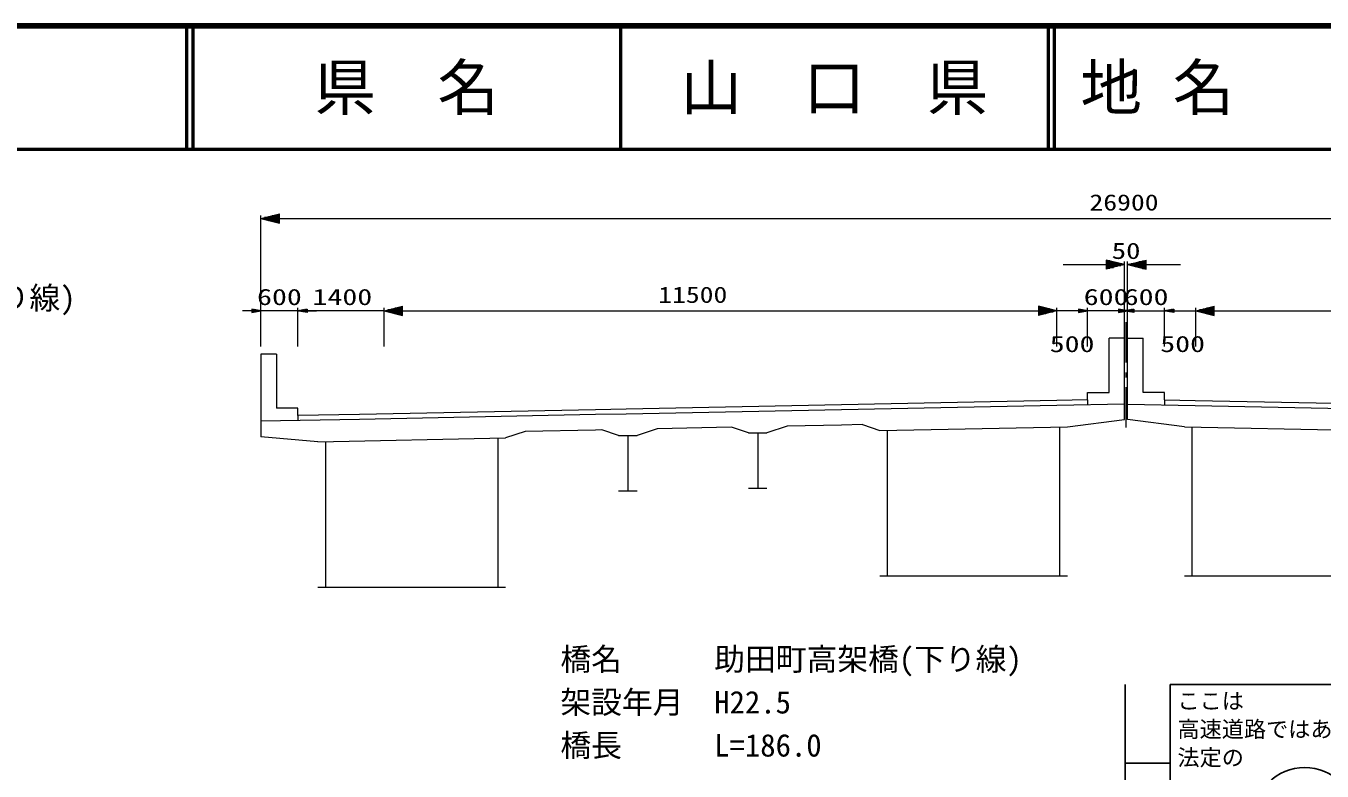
# Model space of a CAD drawing. Units: millimetres, scale not verified. Extents: x 40000 to 680000, y 20000 to 380000.
# Drawn here: x 284696 to 390013, y 319463 to 380000 of the extents above; entities that cross this region are included whole.
import ezdxf
from ezdxf.enums import TextEntityAlignment as Align

# ---------------------------------------------------------------- set-up
doc = ezdxf.new("R2010")
doc.units = ezdxf.units.MM
doc.header["$LTSCALE"] = 1000
for name, color, linetype, lineweight in [('M-STR-HTXT', 7, 'Continuous', 13), ('M-STR-STRC', 7, 'Continuous', 25), ('M-TTL', 2, 'Continuous', 140), ('M-TTL-LINE', 7, 'Continuous', 50)]:
    doc.layers.add(name, color=color, linetype=linetype, lineweight=lineweight)
doc.layers.add('M-TTL-TXT', color=7, linetype='Continuous')
doc.styles.add('ＭＳ ゴシック', font='')
doc.styles.get('ＭＳ ゴシック').set_extended_font_data('MS Gothic')

msp = doc.modelspace()

# ---------------------------------------------------------------- linework, layer by layer
at = {"layer": 'M-STR-HTXT'}
for p, q in [((303794, 364355), (305294, 364730)), ((303794, 353944), (303794, 364605)), ((305294, 364430), (304094, 364430)), ((304394, 364505), (305294, 364505)), ((305294, 364580), (304694, 364580)), ((304994, 364655), (305294, 364655)), ((305294, 363980), (305294, 364730)), ((303794, 364355), (305294, 364355)), ((303794, 364355), (305294, 363980)), ((305294, 364280), (304094, 364280)), ((304394, 364205), (305294, 364205)), ((305294, 364130), (304694, 364130)), ((304994, 364055), (305294, 364055)), ((305294, 364355), (453579, 364355)), ((303794, 353944), (303794, 360855)), ((368971, 360605), (372464, 360605)), ((373964, 360605), (372464, 360980)), ((372464, 360980), (372464, 360230)), ((372764, 360905), (372464, 360905)), ((372464, 360830), (373064, 360830)), ((373364, 360755), (372464, 360755)), ((372464, 360680), (373664, 360680)), ((373964, 360605), (372464, 360230)), ((373214, 360605), (372464, 360605)), ((373964, 360605), (372464, 360605)), ((372464, 360530), (373664, 360530)), ((373364, 360455), (372464, 360455)), ((372464, 360380), (373064, 360380)), ((372764, 360305), (372464, 360305)), ((373964, 353944), (373964, 360855)), ((374214, 360605), (375714, 360980)), ((374214, 353944), (374214, 360855)), ((374214, 360605), (375714, 360605)), ((374214, 360605), (375714, 360230)), ((375714, 360680), (374514, 360680)), ((375714, 360530), (374514, 360530)), ((374814, 360755), (375714, 360755)), ((374814, 360455), (375714, 360455)), ((374964, 360605), (375714, 360605)), ((375714, 360830), (375114, 360830)), ((375714, 360380), (375114, 360380)), ((375414, 360905), (375714, 360905)), ((375414, 360305), (375714, 360305)), ((375714, 360230), (375714, 360980)), ((375714, 360605), (378507, 360605)), ((303794, 353944), (303794, 357105)), ((306794, 353944), (306794, 357105)), ((313794, 356855), (315294, 357230)), ((313794, 353944), (313794, 357105)), ((315294, 357080), (314694, 357080)), ((314994, 357155), (315294, 357155)), ((315294, 356480), (315294, 357230)), ((368464, 356855), (366964, 357230)), ((366964, 357230), (366964, 356480)), ((367264, 357155), (366964, 357155)), ((366964, 357080), (367564, 357080)), ((368464, 353948), (368464, 357110)), ((370964, 353944), (370964, 357105)), ((373964, 353944), (373964, 357105)), ((374214, 353944), (374214, 357105)), ((377214, 353944), (377214, 357105)), ((379752, 356855), (381252, 357230)), ((379752, 353948), (379752, 357110)), ((381252, 357080), (380652, 357080)), ((380952, 357155), (381252, 357155)), ((381252, 356480), (381252, 357230)), ((313794, 356855), (302294, 356855)), ((307544, 356855), (308294, 356855)), ((313794, 356855), (315294, 356480)), ((313794, 356855), (315294, 356855)), ((315294, 356930), (314094, 356930)), ((315294, 356780), (314094, 356780)), ((314394, 357005), (315294, 357005)), ((314394, 356705), (315294, 356705)), ((315294, 356630), (314694, 356630)), ((314994, 356555), (315294, 356555)), ((315294, 356855), (366964, 356855)), ((367864, 357005), (366964, 357005)), ((366964, 356930), (368164, 356930)), ((368464, 356855), (366964, 356480)), ((368464, 356855), (366964, 356855)), ((366964, 356780), (368164, 356780)), ((367864, 356705), (366964, 356705)), ((366964, 356630), (367564, 356630)), ((367264, 356555), (366964, 356555)), ((373464, 356855), (368464, 356855)), ((370214, 356855), (369464, 356855)), ((374714, 356855), (379752, 356855)), ((377964, 356855), (378714, 356855)), ((379752, 356855), (381252, 356480)), ((379752, 356855), (381252, 356855)), ((381252, 356930), (380052, 356930)), ((381252, 356780), (380052, 356780)), ((380352, 357005), (381252, 357005)), ((380352, 356705), (381252, 356705)), ((381252, 356630), (380652, 356630)), ((380952, 356555), (381252, 356555)), ((381252, 356855), (445334, 356855)), ((374089, 352649), (374089, 355924)), ((373964, 354620), (372714, 354620)), ((372714, 350222), (372714, 354620)), ((373964, 348032), (373964, 354620)), ((374214, 354624), (375464, 354624)), ((374214, 348032), (374214, 354624)), ((375464, 350222), (375464, 354624)), ((303794, 353339), (303794, 346629)), ((305044, 353339), (303794, 353339)), ((305044, 353339), (305044, 348939)), ((374089, 351449), (374089, 351849)), ((370964, 349622), (370964, 350222)), ((370964, 350222), (372714, 350222)), ((374089, 347374), (374089, 350649)), ((377214, 350222), (375464, 350222)), ((377214, 349622), (377214, 350222)), ((306794, 348939), (305044, 348939)), ((306794, 348339), (306794, 348939)), ((330964, 348822), (311794, 348439)), ((333464, 348872), (330964, 348822)), ((350964, 349222), (333464, 348872)), ((368464, 349572), (350964, 349222)), ((370964, 349622), (368464, 349572)), ((370964, 349622), (370964, 349222)), ((377214, 349622), (379714, 349572)), ((377214, 349622), (377214, 349222)), ((379714, 349572), (397214, 349222)), ((311794, 348439), (306794, 348339)), ((306794, 348339), (306794, 347939)), ((352674, 347606), (354089, 347135)), ((369339, 347440), (373964, 348032)), ((378839, 347440), (374214, 348032)), ((308419, 346221), (303794, 346629)), ((308419, 346221), (323669, 346526)), ((323044, 346514), (323044, 334374)), ((325265, 347058), (323669, 346526)), ((332850, 346725), (331478, 347183)), ((332850, 346725), (334350, 346725)), ((333600, 346725), (333600, 342225)), ((335994, 347273), (334350, 346725)), ((342036, 347394), (335994, 347273)), ((343408, 346936), (342036, 347394)), ((343408, 346936), (344908, 346936)), ((344158, 346936), (344158, 342436)), ((346552, 347484), (344908, 346936)), ((354089, 347135), (369339, 347440)), ((354714, 335287), (354714, 347147)), ((368714, 335287), (368714, 347427)), ((378839, 347440), (393089, 347155)), ((379464, 335297), (379464, 347427)), ((309044, 346234), (309044, 334374)), ((343408, 342436), (344908, 342436)), ((332850, 342225), (334350, 342225)), ((369339, 335287), (354089, 335287)), ((393089, 335297), (378839, 335297)), ((323669, 334374), (308419, 334374))]:
    msp.add_line(p, q, dxfattribs=at)
for points in [[(373214, 360730), (373214, 360480), (373964, 360605), (373214, 360730), (373252, 360724), (373214, 360717), (373289, 360717), (373214, 360705), (373327, 360711), (373214, 360692), (373364, 360705), (373214, 360680), (373402, 360699), (373214, 360667), (373439, 360692), (373214, 360655), (373477, 360686), (373214, 360642), (373514, 360680), (373214, 360630), (373552, 360674), (373214, 360617), (373589, 360667), (373214, 360605), (373627, 360661), (373214, 360592), (373664, 360655), (373214, 360580), (373702, 360649), (373214, 360567), (373739, 360642), (373214, 360555), (373777, 360636), (373214, 360542), (373814, 360630), (373214, 360530), (373852, 360624), (373214, 360517), (373889, 360617), (373214, 360505), (373927, 360611), (373214, 360492), (373964, 360605)], [(374964, 360730), (374964, 360480), (374214, 360605), (374964, 360730), (374927, 360724), (374964, 360717), (374889, 360717), (374964, 360705), (374852, 360711), (374964, 360692), (374814, 360705), (374964, 360680), (374777, 360699), (374964, 360667), (374739, 360692), (374964, 360655), (374702, 360686), (374964, 360642), (374664, 360680), (374964, 360630), (374627, 360674), (374964, 360617), (374589, 360667), (374964, 360605), (374552, 360661), (374964, 360592), (374514, 360655), (374964, 360580), (374477, 360649), (374964, 360567), (374439, 360642), (374964, 360555), (374402, 360636), (374964, 360542), (374364, 360630), (374964, 360530), (374327, 360624), (374964, 360517), (374289, 360617), (374964, 360505), (374252, 360611), (374964, 360492), (374214, 360605)], [(303044, 356980), (303044, 356730), (303794, 356855), (303044, 356980), (303082, 356974), (303044, 356967), (303119, 356967), (303044, 356955), (303157, 356961), (303044, 356942), (303194, 356955), (303044, 356930), (303232, 356949), (303044, 356917), (303269, 356942), (303044, 356905), (303307, 356936), (303044, 356892), (303344, 356930), (303044, 356880), (303382, 356924), (303044, 356867), (303419, 356917), (303044, 356855), (303457, 356911), (303044, 356842), (303494, 356905), (303044, 356830), (303532, 356899), (303044, 356817), (303569, 356892), (303044, 356805), (303607, 356886), (303044, 356792), (303644, 356880), (303044, 356780), (303682, 356874), (303044, 356767), (303719, 356867), (303044, 356755), (303757, 356861), (303044, 356742), (303794, 356855)], [(307544, 356980), (307544, 356730), (306794, 356855), (307544, 356980), (307507, 356974), (307544, 356967), (307469, 356967), (307544, 356955), (307432, 356961), (307544, 356942), (307394, 356955), (307544, 356930), (307357, 356949), (307544, 356917), (307319, 356942), (307544, 356905), (307282, 356936), (307544, 356892), (307244, 356930), (307544, 356880), (307207, 356924), (307544, 356867), (307169, 356917), (307544, 356855), (307132, 356911), (307544, 356842), (307094, 356905), (307544, 356830), (307057, 356899), (307544, 356817), (307019, 356892), (307544, 356805), (306982, 356886), (307544, 356792), (306944, 356880), (307544, 356780), (306907, 356874), (307544, 356767), (306869, 356867), (307544, 356755), (306832, 356861), (307544, 356742), (306794, 356855)], [(370214, 356980), (370214, 356730), (370964, 356855), (370214, 356980), (370252, 356974), (370214, 356967), (370289, 356967), (370214, 356955), (370327, 356961), (370214, 356942), (370364, 356955), (370214, 356930), (370402, 356949), (370214, 356917), (370439, 356942), (370214, 356905), (370477, 356936), (370214, 356892), (370514, 356930), (370214, 356880), (370552, 356924), (370214, 356867), (370589, 356917), (370214, 356855), (370627, 356911), (370214, 356842), (370664, 356905), (370214, 356830), (370702, 356899), (370214, 356817), (370739, 356892), (370214, 356805), (370777, 356886), (370214, 356792), (370814, 356880), (370214, 356780), (370852, 356874), (370214, 356767), (370889, 356867), (370214, 356755), (370927, 356861), (370214, 356742), (370964, 356855)], [(373464, 356980), (373464, 356730), (374214, 356855), (373464, 356980), (373502, 356974), (373464, 356967), (373539, 356967), (373464, 356955), (373577, 356961), (373464, 356942), (373614, 356955), (373464, 356930), (373652, 356949), (373464, 356917), (373689, 356942), (373464, 356905), (373727, 356936), (373464, 356892), (373764, 356930), (373464, 356880), (373802, 356924), (373464, 356867), (373839, 356917), (373464, 356855), (373877, 356911), (373464, 356842), (373914, 356905), (373464, 356830), (373952, 356899), (373464, 356817), (373989, 356892), (373464, 356805), (374027, 356886), (373464, 356792), (374064, 356880), (373464, 356780), (374102, 356874), (373464, 356767), (374139, 356867), (373464, 356755), (374177, 356861), (373464, 356742), (374214, 356855)], [(374714, 356980), (374714, 356730), (373964, 356855), (374714, 356980), (374677, 356974), (374714, 356967), (374639, 356967), (374714, 356955), (374602, 356961), (374714, 356942), (374564, 356955), (374714, 356930), (374527, 356949), (374714, 356917), (374489, 356942), (374714, 356905), (374452, 356936), (374714, 356892), (374414, 356930), (374714, 356880), (374377, 356924), (374714, 356867), (374339, 356917), (374714, 356855), (374302, 356911), (374714, 356842), (374264, 356905), (374714, 356830), (374227, 356899), (374714, 356817), (374189, 356892), (374714, 356805), (374152, 356886), (374714, 356792), (374114, 356880), (374714, 356780), (374077, 356874), (374714, 356767), (374039, 356867), (374714, 356755), (374002, 356861), (374714, 356742), (373964, 356855)], [(377964, 356980), (377964, 356730), (377214, 356855), (377964, 356980), (377927, 356974), (377964, 356967), (377889, 356967), (377964, 356955), (377852, 356961), (377964, 356942), (377814, 356955), (377964, 356930), (377777, 356949), (377964, 356917), (377739, 356942), (377964, 356905), (377702, 356936), (377964, 356892), (377664, 356930), (377964, 356880), (377627, 356924), (377964, 356867), (377589, 356917), (377964, 356855), (377552, 356911), (377964, 356842), (377514, 356905), (377964, 356830), (377477, 356899), (377964, 356817), (377439, 356892), (377964, 356805), (377402, 356886), (377964, 356792), (377364, 356880), (377964, 356780), (377327, 356874), (377964, 356767), (377289, 356867), (377964, 356755), (377252, 356861), (377964, 356742), (377214, 356855)], [(373964, 349282), (368464, 349172), (350964, 348822), (333464, 348472), (330964, 348422), (311794, 348039), (303794, 347879)], [(374214, 349282), (379714, 349172), (397214, 348822), (414714, 348472), (455084, 347665)], [(352674, 347606), (350964, 347572), (346552, 347484)], [(331478, 347183), (330964, 347172), (325265, 347058)]]:
    msp.add_lwpolyline(points, dxfattribs=at)
at = {"layer": 'M-STR-STRC'}
for p, q in [((374011, 306401), (374011, 326509)), ((377660, 326509), (399876, 326509)), ((374011, 320105), (377660, 320105))]:
    msp.add_line(p, q, dxfattribs=at)
msp.add_lwpolyline([(399876, 306864), (377660, 306864), (377660, 326509)], dxfattribs=at)
msp.add_circle((388596, 315629), 4131, dxfattribs=at)
at = {"layer": 'M-TTL'}
msp.add_line((680000, 380000), (40000, 380000), dxfattribs=at)
at = {"layer": 'M-TTL-LINE'}
for p, q in [((297750, 380000), (297750, 370000)), ((298250, 380000), (298250, 370000)), ((333000, 380000), (333000, 370000)), ((367750, 380000), (367750, 370000)), ((368250, 380000), (368250, 370000)), ((40000, 370000), (680000, 370000))]:
    msp.add_line(p, q, dxfattribs=at)

# ---------------------------------------------------------------- texts
at = {"layer": 'M-STR-HTXT', "style": 'ＭＳ ゴシック', "width": 1.25}
for s, p in [('26900', (373920, 364605)), ('11500', (338879, 357105))]:
    msp.add_text(s, height=1320, dxfattribs=at).set_placement(p, align=Align.BOTTOM_CENTER)
at = {"layer": 'M-STR-HTXT', "style": 'ＭＳ ゴシック'}
for s, width, p in [('50', 1.3, (374089, 361730)), ('600', 1.35, (305294, 357980)), ('1400', 1.35, (310408, 357980)), ('600', 1.35, (372464, 357980)), ('600', 1.35, (375714, 357980)), ('500', 1.35, (369700, 354160)), ('500', 1.35, (378683, 354164))]:
    msp.add_text(s, height=1320, dxfattribs=dict(at, width=width)).set_placement(p, align=Align.MIDDLE_CENTER)
for s, p in [('橋名\u3000\u3000\u3000西中町高架橋(上り線)', (251234, 357897)), ('橋名\u3000\u3000\u3000助田町高架橋(下り線)', (328122, 328558)), ('架設年月\u3000H22.5', (328122, 325058)), ('橋長\u3000\u3000\u3000L=186.0', (328122, 321558))]:
    msp.add_text(s, height=1833, dxfattribs=at).set_placement(p, align=Align.MIDDLE_LEFT)
at = {"layer": 'M-STR-STRC', "style": 'ＭＳ ゴシック'}
for s, p in [('ここは', (378260, 324110)), ('高速道路ではありません。', (378260, 321810)), ('法定の', (378260, 319510))]:
    msp.add_text(s, height=1320, dxfattribs=at).set_placement(p, align=Align.BOTTOM_LEFT)
at = {"layer": 'M-TTL-TXT', "style": 'ＭＳ ゴシック'}
for s, p in [('県\u3000名', (315625, 375000)), ('山\u3000口\u3000県', (350375, 375000))]:
    msp.add_text(s, height=3666, dxfattribs=at).set_placement(p, align=Align.MIDDLE_CENTER)
msp.add_text('地 名', height=3666, dxfattribs=at).set_placement((370380, 375000), align=Align.MIDDLE_LEFT)

doc.saveas('drawing.dxf')
